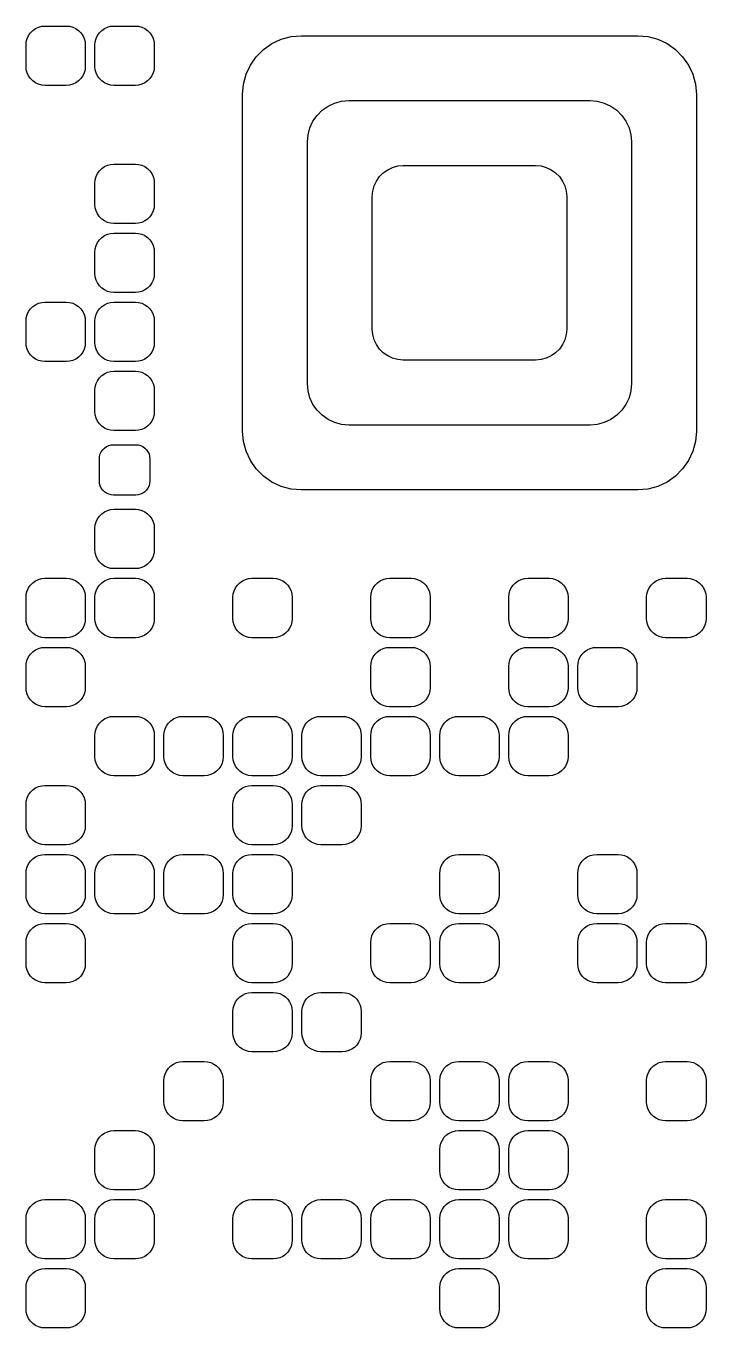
# Model space of a CAD drawing. Header units: metres. Extents: x -4.9 to 92.2, y -33 to 55.
# Drawn here: x 46.42 to 54.87, y 25.2 to 41.37 of the extents above; entities that cross this region are included whole.
import ezdxf

# ---------------------------------------------------------------- set-up
doc = ezdxf.new("R2010")
doc.units = ezdxf.units.M
for name, color, linetype in [('QR_DATA', 1, 'Continuous'), ('QR_FINDER', 1, 'Continuous'), ('QR_TIMING', 1, 'Continuous')]:
    doc.layers.add(name, color=color, linetype=linetype)

msp = doc.modelspace()

# ---------------------------------------------------------------- linework, layer by layer
at = {"layer": 'QR_DATA'}
for points in [[(46.918, 41.369), (46.959, 41.365), (46.999, 41.354), (47.036, 41.337), (47.07, 41.313), (47.099, 41.284), (47.123, 41.251), (47.14, 41.213), (47.151, 41.174), (47.154, 41.133), (47.154, 40.867), (47.151, 40.826), (47.14, 40.787), (47.123, 40.749), (47.099, 40.716), (47.07, 40.687), (47.036, 40.663), (46.999, 40.646), (46.959, 40.635), (46.918, 40.631), (46.653, 40.631), (46.612, 40.635), (46.572, 40.646), (46.535, 40.663), (46.501, 40.687), (46.472, 40.716), (46.449, 40.749), (46.431, 40.787), (46.421, 40.826), (46.417, 40.867), (46.417, 41.133), (46.421, 41.174), (46.431, 41.213), (46.449, 41.251), (46.472, 41.284), (46.501, 41.313), (46.535, 41.337), (46.572, 41.354), (46.612, 41.365), (46.653, 41.369)], [(47.776, 41.369), (47.817, 41.365), (47.856, 41.354), (47.893, 41.337), (47.927, 41.313), (47.956, 41.284), (47.98, 41.251), (47.997, 41.213), (48.008, 41.174), (48.011, 41.133), (48.011, 40.867), (48.008, 40.826), (47.997, 40.787), (47.98, 40.749), (47.956, 40.716), (47.927, 40.687), (47.893, 40.663), (47.856, 40.646), (47.817, 40.635), (47.776, 40.631), (47.51, 40.631), (47.469, 40.635), (47.429, 40.646), (47.392, 40.663), (47.359, 40.687), (47.329, 40.716), (47.306, 40.749), (47.289, 40.787), (47.278, 40.826), (47.274, 40.867), (47.274, 41.133), (47.278, 41.174), (47.289, 41.213), (47.306, 41.251), (47.329, 41.284), (47.359, 41.313), (47.392, 41.337), (47.429, 41.354), (47.469, 41.365), (47.51, 41.369)], [(47.776, 39.654), (47.817, 39.651), (47.856, 39.64), (47.893, 39.623), (47.927, 39.599), (47.956, 39.57), (47.98, 39.536), (47.997, 39.499), (48.008, 39.459), (48.011, 39.418), (48.011, 39.153), (48.008, 39.112), (47.997, 39.072), (47.98, 39.035), (47.956, 39.001), (47.927, 38.972), (47.893, 38.949), (47.856, 38.931), (47.817, 38.921), (47.776, 38.917), (47.51, 38.917), (47.469, 38.921), (47.429, 38.931), (47.392, 38.949), (47.359, 38.972), (47.329, 39.001), (47.306, 39.035), (47.289, 39.072), (47.278, 39.112), (47.274, 39.153), (47.274, 39.418), (47.278, 39.459), (47.289, 39.499), (47.306, 39.536), (47.329, 39.57), (47.359, 39.599), (47.392, 39.623), (47.429, 39.64), (47.469, 39.651), (47.51, 39.654)], [(47.776, 38.797), (47.817, 38.794), (47.856, 38.783), (47.893, 38.766), (47.927, 38.742), (47.956, 38.713), (47.98, 38.679), (47.997, 38.642), (48.008, 38.602), (48.011, 38.561), (48.011, 38.296), (48.008, 38.255), (47.997, 38.215), (47.98, 38.178), (47.956, 38.144), (47.927, 38.115), (47.893, 38.092), (47.856, 38.074), (47.817, 38.064), (47.776, 38.06), (47.51, 38.06), (47.469, 38.064), (47.429, 38.074), (47.392, 38.092), (47.359, 38.115), (47.329, 38.144), (47.306, 38.178), (47.289, 38.215), (47.278, 38.255), (47.274, 38.296), (47.274, 38.561), (47.278, 38.602), (47.289, 38.642), (47.306, 38.679), (47.329, 38.713), (47.359, 38.742), (47.392, 38.766), (47.429, 38.783), (47.469, 38.794), (47.51, 38.797)], [(46.918, 37.94), (46.959, 37.936), (46.999, 37.926), (47.036, 37.908), (47.07, 37.885), (47.099, 37.856), (47.123, 37.822), (47.14, 37.785), (47.151, 37.745), (47.154, 37.704), (47.154, 37.439), (47.151, 37.398), (47.14, 37.358), (47.123, 37.321), (47.099, 37.287), (47.07, 37.258), (47.036, 37.234), (46.999, 37.217), (46.959, 37.206), (46.918, 37.203), (46.653, 37.203), (46.612, 37.206), (46.572, 37.217), (46.535, 37.234), (46.501, 37.258), (46.472, 37.287), (46.449, 37.321), (46.431, 37.358), (46.421, 37.398), (46.417, 37.439), (46.417, 37.704), (46.421, 37.745), (46.431, 37.785), (46.449, 37.822), (46.472, 37.856), (46.501, 37.885), (46.535, 37.908), (46.572, 37.926), (46.612, 37.936), (46.653, 37.94)], [(47.776, 37.94), (47.817, 37.936), (47.856, 37.926), (47.893, 37.908), (47.927, 37.885), (47.956, 37.856), (47.98, 37.822), (47.997, 37.785), (48.008, 37.745), (48.011, 37.704), (48.011, 37.439), (48.008, 37.398), (47.997, 37.358), (47.98, 37.321), (47.956, 37.287), (47.927, 37.258), (47.893, 37.234), (47.856, 37.217), (47.817, 37.206), (47.776, 37.203), (47.51, 37.203), (47.469, 37.206), (47.429, 37.217), (47.392, 37.234), (47.359, 37.258), (47.329, 37.287), (47.306, 37.321), (47.289, 37.358), (47.278, 37.398), (47.274, 37.439), (47.274, 37.704), (47.278, 37.745), (47.289, 37.785), (47.306, 37.822), (47.329, 37.856), (47.359, 37.885), (47.392, 37.908), (47.429, 37.926), (47.469, 37.936), (47.51, 37.94)], [(47.776, 37.083), (47.817, 37.079), (47.856, 37.069), (47.893, 37.051), (47.927, 37.028), (47.956, 36.999), (47.98, 36.965), (47.997, 36.928), (48.008, 36.888), (48.011, 36.847), (48.011, 36.582), (48.008, 36.541), (47.997, 36.501), (47.98, 36.464), (47.956, 36.43), (47.927, 36.401), (47.893, 36.377), (47.856, 36.36), (47.817, 36.349), (47.776, 36.346), (47.51, 36.346), (47.469, 36.349), (47.429, 36.36), (47.392, 36.377), (47.359, 36.401), (47.329, 36.43), (47.306, 36.464), (47.289, 36.501), (47.278, 36.541), (47.274, 36.582), (47.274, 36.847), (47.278, 36.888), (47.289, 36.928), (47.306, 36.965), (47.329, 36.999), (47.359, 37.028), (47.392, 37.051), (47.429, 37.069), (47.469, 37.079), (47.51, 37.083)], [(47.776, 35.369), (47.817, 35.365), (47.856, 35.354), (47.893, 35.337), (47.927, 35.313), (47.956, 35.284), (47.98, 35.251), (47.997, 35.213), (48.008, 35.174), (48.011, 35.133), (48.011, 34.867), (48.008, 34.826), (47.997, 34.787), (47.98, 34.749), (47.956, 34.716), (47.927, 34.687), (47.893, 34.663), (47.856, 34.646), (47.817, 34.635), (47.776, 34.631), (47.51, 34.631), (47.469, 34.635), (47.429, 34.646), (47.392, 34.663), (47.359, 34.687), (47.329, 34.716), (47.306, 34.749), (47.289, 34.787), (47.278, 34.826), (47.274, 34.867), (47.274, 35.133), (47.278, 35.174), (47.289, 35.213), (47.306, 35.251), (47.329, 35.284), (47.359, 35.313), (47.392, 35.337), (47.429, 35.354), (47.469, 35.365), (47.51, 35.369)], [(46.918, 34.511), (46.959, 34.508), (46.999, 34.497), (47.036, 34.48), (47.07, 34.456), (47.099, 34.427), (47.123, 34.393), (47.14, 34.356), (47.151, 34.317), (47.154, 34.276), (47.154, 34.01), (47.151, 33.969), (47.14, 33.929), (47.123, 33.892), (47.099, 33.859), (47.07, 33.829), (47.036, 33.806), (46.999, 33.789), (46.959, 33.778), (46.918, 33.774), (46.653, 33.774), (46.612, 33.778), (46.572, 33.789), (46.535, 33.806), (46.501, 33.829), (46.472, 33.859), (46.449, 33.892), (46.431, 33.929), (46.421, 33.969), (46.417, 34.01), (46.417, 34.276), (46.421, 34.317), (46.431, 34.356), (46.449, 34.393), (46.472, 34.427), (46.501, 34.456), (46.535, 34.48), (46.572, 34.497), (46.612, 34.508), (46.653, 34.511)], [(47.776, 34.511), (47.817, 34.508), (47.856, 34.497), (47.893, 34.48), (47.927, 34.456), (47.956, 34.427), (47.98, 34.393), (47.997, 34.356), (48.008, 34.317), (48.011, 34.276), (48.011, 34.01), (48.008, 33.969), (47.997, 33.929), (47.98, 33.892), (47.956, 33.859), (47.927, 33.829), (47.893, 33.806), (47.856, 33.789), (47.817, 33.778), (47.776, 33.774), (47.51, 33.774), (47.469, 33.778), (47.429, 33.789), (47.392, 33.806), (47.359, 33.829), (47.329, 33.859), (47.306, 33.892), (47.289, 33.929), (47.278, 33.969), (47.274, 34.01), (47.274, 34.276), (47.278, 34.317), (47.289, 34.356), (47.306, 34.393), (47.329, 34.427), (47.359, 34.456), (47.392, 34.48), (47.429, 34.497), (47.469, 34.508), (47.51, 34.511)], [(49.49, 34.511), (49.531, 34.508), (49.571, 34.497), (49.608, 34.48), (49.641, 34.456), (49.671, 34.427), (49.694, 34.393), (49.711, 34.356), (49.722, 34.317), (49.726, 34.276), (49.726, 34.01), (49.722, 33.969), (49.711, 33.929), (49.694, 33.892), (49.671, 33.859), (49.641, 33.829), (49.608, 33.806), (49.571, 33.789), (49.531, 33.778), (49.49, 33.774), (49.224, 33.774), (49.183, 33.778), (49.144, 33.789), (49.107, 33.806), (49.073, 33.829), (49.044, 33.859), (49.02, 33.892), (49.003, 33.929), (48.992, 33.969), (48.989, 34.01), (48.989, 34.276), (48.992, 34.317), (49.003, 34.356), (49.02, 34.393), (49.044, 34.427), (49.073, 34.456), (49.107, 34.48), (49.144, 34.497), (49.183, 34.508), (49.224, 34.511)], [(51.204, 34.511), (51.245, 34.508), (51.285, 34.497), (51.322, 34.48), (51.356, 34.456), (51.385, 34.427), (51.408, 34.393), (51.426, 34.356), (51.436, 34.317), (51.44, 34.276), (51.44, 34.01), (51.436, 33.969), (51.426, 33.929), (51.408, 33.892), (51.385, 33.859), (51.356, 33.829), (51.322, 33.806), (51.285, 33.789), (51.245, 33.778), (51.204, 33.774), (50.939, 33.774), (50.898, 33.778), (50.858, 33.789), (50.821, 33.806), (50.787, 33.829), (50.758, 33.859), (50.734, 33.892), (50.717, 33.929), (50.706, 33.969), (50.703, 34.01), (50.703, 34.276), (50.706, 34.317), (50.717, 34.356), (50.734, 34.393), (50.758, 34.427), (50.787, 34.456), (50.821, 34.48), (50.858, 34.497), (50.898, 34.508), (50.939, 34.511)], [(52.918, 34.511), (52.959, 34.508), (52.999, 34.497), (53.036, 34.48), (53.07, 34.456), (53.099, 34.427), (53.123, 34.393), (53.14, 34.356), (53.151, 34.317), (53.154, 34.276), (53.154, 34.01), (53.151, 33.969), (53.14, 33.929), (53.123, 33.892), (53.099, 33.859), (53.07, 33.829), (53.036, 33.806), (52.999, 33.789), (52.959, 33.778), (52.918, 33.774), (52.653, 33.774), (52.612, 33.778), (52.572, 33.789), (52.535, 33.806), (52.501, 33.829), (52.472, 33.859), (52.449, 33.892), (52.431, 33.929), (52.421, 33.969), (52.417, 34.01), (52.417, 34.276), (52.421, 34.317), (52.431, 34.356), (52.449, 34.393), (52.472, 34.427), (52.501, 34.456), (52.535, 34.48), (52.572, 34.497), (52.612, 34.508), (52.653, 34.511)], [(54.633, 34.511), (54.674, 34.508), (54.713, 34.497), (54.751, 34.48), (54.784, 34.456), (54.813, 34.427), (54.837, 34.393), (54.854, 34.356), (54.865, 34.317), (54.869, 34.276), (54.869, 34.01), (54.865, 33.969), (54.854, 33.929), (54.837, 33.892), (54.813, 33.859), (54.784, 33.829), (54.751, 33.806), (54.713, 33.789), (54.674, 33.778), (54.633, 33.774), (54.367, 33.774), (54.326, 33.778), (54.287, 33.789), (54.249, 33.806), (54.216, 33.829), (54.187, 33.859), (54.163, 33.892), (54.146, 33.929), (54.135, 33.969), (54.131, 34.01), (54.131, 34.276), (54.135, 34.317), (54.146, 34.356), (54.163, 34.393), (54.187, 34.427), (54.216, 34.456), (54.249, 34.48), (54.287, 34.497), (54.326, 34.508), (54.367, 34.511)], [(46.918, 33.654), (46.959, 33.651), (46.999, 33.64), (47.036, 33.623), (47.07, 33.599), (47.099, 33.57), (47.123, 33.536), (47.14, 33.499), (47.151, 33.459), (47.154, 33.418), (47.154, 33.153), (47.151, 33.112), (47.14, 33.072), (47.123, 33.035), (47.099, 33.001), (47.07, 32.972), (47.036, 32.949), (46.999, 32.931), (46.959, 32.921), (46.918, 32.917), (46.653, 32.917), (46.612, 32.921), (46.572, 32.931), (46.535, 32.949), (46.501, 32.972), (46.472, 33.001), (46.449, 33.035), (46.431, 33.072), (46.421, 33.112), (46.417, 33.153), (46.417, 33.418), (46.421, 33.459), (46.431, 33.499), (46.449, 33.536), (46.472, 33.57), (46.501, 33.599), (46.535, 33.623), (46.572, 33.64), (46.612, 33.651), (46.653, 33.654)], [(51.204, 33.654), (51.245, 33.651), (51.285, 33.64), (51.322, 33.623), (51.356, 33.599), (51.385, 33.57), (51.408, 33.536), (51.426, 33.499), (51.436, 33.459), (51.44, 33.418), (51.44, 33.153), (51.436, 33.112), (51.426, 33.072), (51.408, 33.035), (51.385, 33.001), (51.356, 32.972), (51.322, 32.949), (51.285, 32.931), (51.245, 32.921), (51.204, 32.917), (50.939, 32.917), (50.898, 32.921), (50.858, 32.931), (50.821, 32.949), (50.787, 32.972), (50.758, 33.001), (50.734, 33.035), (50.717, 33.072), (50.706, 33.112), (50.703, 33.153), (50.703, 33.418), (50.706, 33.459), (50.717, 33.499), (50.734, 33.536), (50.758, 33.57), (50.787, 33.599), (50.821, 33.623), (50.858, 33.64), (50.898, 33.651), (50.939, 33.654)], [(52.918, 33.654), (52.959, 33.651), (52.999, 33.64), (53.036, 33.623), (53.07, 33.599), (53.099, 33.57), (53.123, 33.536), (53.14, 33.499), (53.151, 33.459), (53.154, 33.418), (53.154, 33.153), (53.151, 33.112), (53.14, 33.072), (53.123, 33.035), (53.099, 33.001), (53.07, 32.972), (53.036, 32.949), (52.999, 32.931), (52.959, 32.921), (52.918, 32.917), (52.653, 32.917), (52.612, 32.921), (52.572, 32.931), (52.535, 32.949), (52.501, 32.972), (52.472, 33.001), (52.449, 33.035), (52.431, 33.072), (52.421, 33.112), (52.417, 33.153), (52.417, 33.418), (52.421, 33.459), (52.431, 33.499), (52.449, 33.536), (52.472, 33.57), (52.501, 33.599), (52.535, 33.623), (52.572, 33.64), (52.612, 33.651), (52.653, 33.654)], [(53.776, 33.654), (53.817, 33.651), (53.856, 33.64), (53.893, 33.623), (53.927, 33.599), (53.956, 33.57), (53.98, 33.536), (53.997, 33.499), (54.008, 33.459), (54.011, 33.418), (54.011, 33.153), (54.008, 33.112), (53.997, 33.072), (53.98, 33.035), (53.956, 33.001), (53.927, 32.972), (53.893, 32.949), (53.856, 32.931), (53.817, 32.921), (53.776, 32.917), (53.51, 32.917), (53.469, 32.921), (53.429, 32.931), (53.392, 32.949), (53.359, 32.972), (53.329, 33.001), (53.306, 33.035), (53.289, 33.072), (53.278, 33.112), (53.274, 33.153), (53.274, 33.418), (53.278, 33.459), (53.289, 33.499), (53.306, 33.536), (53.329, 33.57), (53.359, 33.599), (53.392, 33.623), (53.429, 33.64), (53.469, 33.651), (53.51, 33.654)], [(47.776, 32.797), (47.817, 32.794), (47.856, 32.783), (47.893, 32.766), (47.927, 32.742), (47.956, 32.713), (47.98, 32.679), (47.997, 32.642), (48.008, 32.602), (48.011, 32.561), (48.011, 32.296), (48.008, 32.255), (47.997, 32.215), (47.98, 32.178), (47.956, 32.144), (47.927, 32.115), (47.893, 32.092), (47.856, 32.074), (47.817, 32.064), (47.776, 32.06), (47.51, 32.06), (47.469, 32.064), (47.429, 32.074), (47.392, 32.092), (47.359, 32.115), (47.329, 32.144), (47.306, 32.178), (47.289, 32.215), (47.278, 32.255), (47.274, 32.296), (47.274, 32.561), (47.278, 32.602), (47.289, 32.642), (47.306, 32.679), (47.329, 32.713), (47.359, 32.742), (47.392, 32.766), (47.429, 32.783), (47.469, 32.794), (47.51, 32.797)], [(48.633, 32.797), (48.674, 32.794), (48.713, 32.783), (48.751, 32.766), (48.784, 32.742), (48.813, 32.713), (48.837, 32.679), (48.854, 32.642), (48.865, 32.602), (48.869, 32.561), (48.869, 32.296), (48.865, 32.255), (48.854, 32.215), (48.837, 32.178), (48.813, 32.144), (48.784, 32.115), (48.751, 32.092), (48.713, 32.074), (48.674, 32.064), (48.633, 32.06), (48.367, 32.06), (48.326, 32.064), (48.287, 32.074), (48.249, 32.092), (48.216, 32.115), (48.187, 32.144), (48.163, 32.178), (48.146, 32.215), (48.135, 32.255), (48.131, 32.296), (48.131, 32.561), (48.135, 32.602), (48.146, 32.642), (48.163, 32.679), (48.187, 32.713), (48.216, 32.742), (48.249, 32.766), (48.287, 32.783), (48.326, 32.794), (48.367, 32.797)], [(49.49, 32.797), (49.531, 32.794), (49.571, 32.783), (49.608, 32.766), (49.641, 32.742), (49.671, 32.713), (49.694, 32.679), (49.711, 32.642), (49.722, 32.602), (49.726, 32.561), (49.726, 32.296), (49.722, 32.255), (49.711, 32.215), (49.694, 32.178), (49.671, 32.144), (49.641, 32.115), (49.608, 32.092), (49.571, 32.074), (49.531, 32.064), (49.49, 32.06), (49.224, 32.06), (49.183, 32.064), (49.144, 32.074), (49.107, 32.092), (49.073, 32.115), (49.044, 32.144), (49.02, 32.178), (49.003, 32.215), (48.992, 32.255), (48.989, 32.296), (48.989, 32.561), (48.992, 32.602), (49.003, 32.642), (49.02, 32.679), (49.044, 32.713), (49.073, 32.742), (49.107, 32.766), (49.144, 32.783), (49.183, 32.794), (49.224, 32.797)], [(50.347, 32.797), (50.388, 32.794), (50.428, 32.783), (50.465, 32.766), (50.499, 32.742), (50.528, 32.713), (50.551, 32.679), (50.569, 32.642), (50.579, 32.602), (50.583, 32.561), (50.583, 32.296), (50.579, 32.255), (50.569, 32.215), (50.551, 32.178), (50.528, 32.144), (50.499, 32.115), (50.465, 32.092), (50.428, 32.074), (50.388, 32.064), (50.347, 32.06), (50.082, 32.06), (50.041, 32.064), (50.001, 32.074), (49.964, 32.092), (49.93, 32.115), (49.901, 32.144), (49.877, 32.178), (49.86, 32.215), (49.849, 32.255), (49.846, 32.296), (49.846, 32.561), (49.849, 32.602), (49.86, 32.642), (49.877, 32.679), (49.901, 32.713), (49.93, 32.742), (49.964, 32.766), (50.001, 32.783), (50.041, 32.794), (50.082, 32.797)], [(51.204, 32.797), (51.245, 32.794), (51.285, 32.783), (51.322, 32.766), (51.356, 32.742), (51.385, 32.713), (51.408, 32.679), (51.426, 32.642), (51.436, 32.602), (51.44, 32.561), (51.44, 32.296), (51.436, 32.255), (51.426, 32.215), (51.408, 32.178), (51.385, 32.144), (51.356, 32.115), (51.322, 32.092), (51.285, 32.074), (51.245, 32.064), (51.204, 32.06), (50.939, 32.06), (50.898, 32.064), (50.858, 32.074), (50.821, 32.092), (50.787, 32.115), (50.758, 32.144), (50.734, 32.178), (50.717, 32.215), (50.706, 32.255), (50.703, 32.296), (50.703, 32.561), (50.706, 32.602), (50.717, 32.642), (50.734, 32.679), (50.758, 32.713), (50.787, 32.742), (50.821, 32.766), (50.858, 32.783), (50.898, 32.794), (50.939, 32.797)], [(52.061, 32.797), (52.102, 32.794), (52.142, 32.783), (52.179, 32.766), (52.213, 32.742), (52.242, 32.713), (52.266, 32.679), (52.283, 32.642), (52.294, 32.602), (52.297, 32.561), (52.297, 32.296), (52.294, 32.255), (52.283, 32.215), (52.266, 32.178), (52.242, 32.144), (52.213, 32.115), (52.179, 32.092), (52.142, 32.074), (52.102, 32.064), (52.061, 32.06), (51.796, 32.06), (51.755, 32.064), (51.715, 32.074), (51.678, 32.092), (51.644, 32.115), (51.615, 32.144), (51.592, 32.178), (51.574, 32.215), (51.564, 32.255), (51.56, 32.296), (51.56, 32.561), (51.564, 32.602), (51.574, 32.642), (51.592, 32.679), (51.615, 32.713), (51.644, 32.742), (51.678, 32.766), (51.715, 32.783), (51.755, 32.794), (51.796, 32.797)], [(52.918, 32.797), (52.959, 32.794), (52.999, 32.783), (53.036, 32.766), (53.07, 32.742), (53.099, 32.713), (53.123, 32.679), (53.14, 32.642), (53.151, 32.602), (53.154, 32.561), (53.154, 32.296), (53.151, 32.255), (53.14, 32.215), (53.123, 32.178), (53.099, 32.144), (53.07, 32.115), (53.036, 32.092), (52.999, 32.074), (52.959, 32.064), (52.918, 32.06), (52.653, 32.06), (52.612, 32.064), (52.572, 32.074), (52.535, 32.092), (52.501, 32.115), (52.472, 32.144), (52.449, 32.178), (52.431, 32.215), (52.421, 32.255), (52.417, 32.296), (52.417, 32.561), (52.421, 32.602), (52.431, 32.642), (52.449, 32.679), (52.472, 32.713), (52.501, 32.742), (52.535, 32.766), (52.572, 32.783), (52.612, 32.794), (52.653, 32.797)], [(46.918, 31.94), (46.959, 31.936), (46.999, 31.926), (47.036, 31.908), (47.07, 31.885), (47.099, 31.856), (47.123, 31.822), (47.14, 31.785), (47.151, 31.745), (47.154, 31.704), (47.154, 31.439), (47.151, 31.398), (47.14, 31.358), (47.123, 31.321), (47.099, 31.287), (47.07, 31.258), (47.036, 31.234), (46.999, 31.217), (46.959, 31.206), (46.918, 31.203), (46.653, 31.203), (46.612, 31.206), (46.572, 31.217), (46.535, 31.234), (46.501, 31.258), (46.472, 31.287), (46.449, 31.321), (46.431, 31.358), (46.421, 31.398), (46.417, 31.439), (46.417, 31.704), (46.421, 31.745), (46.431, 31.785), (46.449, 31.822), (46.472, 31.856), (46.501, 31.885), (46.535, 31.908), (46.572, 31.926), (46.612, 31.936), (46.653, 31.94)], [(49.49, 31.94), (49.531, 31.936), (49.571, 31.926), (49.608, 31.908), (49.641, 31.885), (49.671, 31.856), (49.694, 31.822), (49.711, 31.785), (49.722, 31.745), (49.726, 31.704), (49.726, 31.439), (49.722, 31.398), (49.711, 31.358), (49.694, 31.321), (49.671, 31.287), (49.641, 31.258), (49.608, 31.234), (49.571, 31.217), (49.531, 31.206), (49.49, 31.203), (49.224, 31.203), (49.183, 31.206), (49.144, 31.217), (49.107, 31.234), (49.073, 31.258), (49.044, 31.287), (49.02, 31.321), (49.003, 31.358), (48.992, 31.398), (48.989, 31.439), (48.989, 31.704), (48.992, 31.745), (49.003, 31.785), (49.02, 31.822), (49.044, 31.856), (49.073, 31.885), (49.107, 31.908), (49.144, 31.926), (49.183, 31.936), (49.224, 31.94)], [(50.347, 31.94), (50.388, 31.936), (50.428, 31.926), (50.465, 31.908), (50.499, 31.885), (50.528, 31.856), (50.551, 31.822), (50.569, 31.785), (50.579, 31.745), (50.583, 31.704), (50.583, 31.439), (50.579, 31.398), (50.569, 31.358), (50.551, 31.321), (50.528, 31.287), (50.499, 31.258), (50.465, 31.234), (50.428, 31.217), (50.388, 31.206), (50.347, 31.203), (50.082, 31.203), (50.041, 31.206), (50.001, 31.217), (49.964, 31.234), (49.93, 31.258), (49.901, 31.287), (49.877, 31.321), (49.86, 31.358), (49.849, 31.398), (49.846, 31.439), (49.846, 31.704), (49.849, 31.745), (49.86, 31.785), (49.877, 31.822), (49.901, 31.856), (49.93, 31.885), (49.964, 31.908), (50.001, 31.926), (50.041, 31.936), (50.082, 31.94)], [(46.918, 31.083), (46.959, 31.079), (46.999, 31.069), (47.036, 31.051), (47.07, 31.028), (47.099, 30.999), (47.123, 30.965), (47.14, 30.928), (47.151, 30.888), (47.154, 30.847), (47.154, 30.582), (47.151, 30.541), (47.14, 30.501), (47.123, 30.464), (47.099, 30.43), (47.07, 30.401), (47.036, 30.377), (46.999, 30.36), (46.959, 30.349), (46.918, 30.346), (46.653, 30.346), (46.612, 30.349), (46.572, 30.36), (46.535, 30.377), (46.501, 30.401), (46.472, 30.43), (46.449, 30.464), (46.431, 30.501), (46.421, 30.541), (46.417, 30.582), (46.417, 30.847), (46.421, 30.888), (46.431, 30.928), (46.449, 30.965), (46.472, 30.999), (46.501, 31.028), (46.535, 31.051), (46.572, 31.069), (46.612, 31.079), (46.653, 31.083)], [(47.776, 31.083), (47.817, 31.079), (47.856, 31.069), (47.893, 31.051), (47.927, 31.028), (47.956, 30.999), (47.98, 30.965), (47.997, 30.928), (48.008, 30.888), (48.011, 30.847), (48.011, 30.582), (48.008, 30.541), (47.997, 30.501), (47.98, 30.464), (47.956, 30.43), (47.927, 30.401), (47.893, 30.377), (47.856, 30.36), (47.817, 30.349), (47.776, 30.346), (47.51, 30.346), (47.469, 30.349), (47.429, 30.36), (47.392, 30.377), (47.359, 30.401), (47.329, 30.43), (47.306, 30.464), (47.289, 30.501), (47.278, 30.541), (47.274, 30.582), (47.274, 30.847), (47.278, 30.888), (47.289, 30.928), (47.306, 30.965), (47.329, 30.999), (47.359, 31.028), (47.392, 31.051), (47.429, 31.069), (47.469, 31.079), (47.51, 31.083)], [(48.633, 31.083), (48.674, 31.079), (48.713, 31.069), (48.751, 31.051), (48.784, 31.028), (48.813, 30.999), (48.837, 30.965), (48.854, 30.928), (48.865, 30.888), (48.869, 30.847), (48.869, 30.582), (48.865, 30.541), (48.854, 30.501), (48.837, 30.464), (48.813, 30.43), (48.784, 30.401), (48.751, 30.377), (48.713, 30.36), (48.674, 30.349), (48.633, 30.346), (48.367, 30.346), (48.326, 30.349), (48.287, 30.36), (48.249, 30.377), (48.216, 30.401), (48.187, 30.43), (48.163, 30.464), (48.146, 30.501), (48.135, 30.541), (48.131, 30.582), (48.131, 30.847), (48.135, 30.888), (48.146, 30.928), (48.163, 30.965), (48.187, 30.999), (48.216, 31.028), (48.249, 31.051), (48.287, 31.069), (48.326, 31.079), (48.367, 31.083)], [(49.49, 31.083), (49.531, 31.079), (49.571, 31.069), (49.608, 31.051), (49.641, 31.028), (49.671, 30.999), (49.694, 30.965), (49.711, 30.928), (49.722, 30.888), (49.726, 30.847), (49.726, 30.582), (49.722, 30.541), (49.711, 30.501), (49.694, 30.464), (49.671, 30.43), (49.641, 30.401), (49.608, 30.377), (49.571, 30.36), (49.531, 30.349), (49.49, 30.346), (49.224, 30.346), (49.183, 30.349), (49.144, 30.36), (49.107, 30.377), (49.073, 30.401), (49.044, 30.43), (49.02, 30.464), (49.003, 30.501), (48.992, 30.541), (48.989, 30.582), (48.989, 30.847), (48.992, 30.888), (49.003, 30.928), (49.02, 30.965), (49.044, 30.999), (49.073, 31.028), (49.107, 31.051), (49.144, 31.069), (49.183, 31.079), (49.224, 31.083)], [(52.061, 31.083), (52.102, 31.079), (52.142, 31.069), (52.179, 31.051), (52.213, 31.028), (52.242, 30.999), (52.266, 30.965), (52.283, 30.928), (52.294, 30.888), (52.297, 30.847), (52.297, 30.582), (52.294, 30.541), (52.283, 30.501), (52.266, 30.464), (52.242, 30.43), (52.213, 30.401), (52.179, 30.377), (52.142, 30.36), (52.102, 30.349), (52.061, 30.346), (51.796, 30.346), (51.755, 30.349), (51.715, 30.36), (51.678, 30.377), (51.644, 30.401), (51.615, 30.43), (51.592, 30.464), (51.574, 30.501), (51.564, 30.541), (51.56, 30.582), (51.56, 30.847), (51.564, 30.888), (51.574, 30.928), (51.592, 30.965), (51.615, 30.999), (51.644, 31.028), (51.678, 31.051), (51.715, 31.069), (51.755, 31.079), (51.796, 31.083)], [(53.776, 31.083), (53.817, 31.079), (53.856, 31.069), (53.893, 31.051), (53.927, 31.028), (53.956, 30.999), (53.98, 30.965), (53.997, 30.928), (54.008, 30.888), (54.011, 30.847), (54.011, 30.582), (54.008, 30.541), (53.997, 30.501), (53.98, 30.464), (53.956, 30.43), (53.927, 30.401), (53.893, 30.377), (53.856, 30.36), (53.817, 30.349), (53.776, 30.346), (53.51, 30.346), (53.469, 30.349), (53.429, 30.36), (53.392, 30.377), (53.359, 30.401), (53.329, 30.43), (53.306, 30.464), (53.289, 30.501), (53.278, 30.541), (53.274, 30.582), (53.274, 30.847), (53.278, 30.888), (53.289, 30.928), (53.306, 30.965), (53.329, 30.999), (53.359, 31.028), (53.392, 31.051), (53.429, 31.069), (53.469, 31.079), (53.51, 31.083)], [(46.918, 30.226), (46.959, 30.222), (46.999, 30.211), (47.036, 30.194), (47.07, 30.171), (47.099, 30.141), (47.123, 30.108), (47.14, 30.071), (47.151, 30.031), (47.154, 29.99), (47.154, 29.724), (47.151, 29.683), (47.14, 29.644), (47.123, 29.607), (47.099, 29.573), (47.07, 29.544), (47.036, 29.52), (46.999, 29.503), (46.959, 29.492), (46.918, 29.489), (46.653, 29.489), (46.612, 29.492), (46.572, 29.503), (46.535, 29.52), (46.501, 29.544), (46.472, 29.573), (46.449, 29.607), (46.431, 29.644), (46.421, 29.683), (46.417, 29.724), (46.417, 29.99), (46.421, 30.031), (46.431, 30.071), (46.449, 30.108), (46.472, 30.141), (46.501, 30.171), (46.535, 30.194), (46.572, 30.211), (46.612, 30.222), (46.653, 30.226)], [(49.49, 30.226), (49.531, 30.222), (49.571, 30.211), (49.608, 30.194), (49.641, 30.171), (49.671, 30.141), (49.694, 30.108), (49.711, 30.071), (49.722, 30.031), (49.726, 29.99), (49.726, 29.724), (49.722, 29.683), (49.711, 29.644), (49.694, 29.607), (49.671, 29.573), (49.641, 29.544), (49.608, 29.52), (49.571, 29.503), (49.531, 29.492), (49.49, 29.489), (49.224, 29.489), (49.183, 29.492), (49.144, 29.503), (49.107, 29.52), (49.073, 29.544), (49.044, 29.573), (49.02, 29.607), (49.003, 29.644), (48.992, 29.683), (48.989, 29.724), (48.989, 29.99), (48.992, 30.031), (49.003, 30.071), (49.02, 30.108), (49.044, 30.141), (49.073, 30.171), (49.107, 30.194), (49.144, 30.211), (49.183, 30.222), (49.224, 30.226)], [(51.204, 30.226), (51.245, 30.222), (51.285, 30.211), (51.322, 30.194), (51.356, 30.171), (51.385, 30.141), (51.408, 30.108), (51.426, 30.071), (51.436, 30.031), (51.44, 29.99), (51.44, 29.724), (51.436, 29.683), (51.426, 29.644), (51.408, 29.607), (51.385, 29.573), (51.356, 29.544), (51.322, 29.52), (51.285, 29.503), (51.245, 29.492), (51.204, 29.489), (50.939, 29.489), (50.898, 29.492), (50.858, 29.503), (50.821, 29.52), (50.787, 29.544), (50.758, 29.573), (50.734, 29.607), (50.717, 29.644), (50.706, 29.683), (50.703, 29.724), (50.703, 29.99), (50.706, 30.031), (50.717, 30.071), (50.734, 30.108), (50.758, 30.141), (50.787, 30.171), (50.821, 30.194), (50.858, 30.211), (50.898, 30.222), (50.939, 30.226)], [(52.061, 30.226), (52.102, 30.222), (52.142, 30.211), (52.179, 30.194), (52.213, 30.171), (52.242, 30.141), (52.266, 30.108), (52.283, 30.071), (52.294, 30.031), (52.297, 29.99), (52.297, 29.724), (52.294, 29.683), (52.283, 29.644), (52.266, 29.607), (52.242, 29.573), (52.213, 29.544), (52.179, 29.52), (52.142, 29.503), (52.102, 29.492), (52.061, 29.489), (51.796, 29.489), (51.755, 29.492), (51.715, 29.503), (51.678, 29.52), (51.644, 29.544), (51.615, 29.573), (51.592, 29.607), (51.574, 29.644), (51.564, 29.683), (51.56, 29.724), (51.56, 29.99), (51.564, 30.031), (51.574, 30.071), (51.592, 30.108), (51.615, 30.141), (51.644, 30.171), (51.678, 30.194), (51.715, 30.211), (51.755, 30.222), (51.796, 30.226)], [(53.776, 30.226), (53.817, 30.222), (53.856, 30.211), (53.893, 30.194), (53.927, 30.171), (53.956, 30.141), (53.98, 30.108), (53.997, 30.071), (54.008, 30.031), (54.011, 29.99), (54.011, 29.724), (54.008, 29.683), (53.997, 29.644), (53.98, 29.607), (53.956, 29.573), (53.927, 29.544), (53.893, 29.52), (53.856, 29.503), (53.817, 29.492), (53.776, 29.489), (53.51, 29.489), (53.469, 29.492), (53.429, 29.503), (53.392, 29.52), (53.359, 29.544), (53.329, 29.573), (53.306, 29.607), (53.289, 29.644), (53.278, 29.683), (53.274, 29.724), (53.274, 29.99), (53.278, 30.031), (53.289, 30.071), (53.306, 30.108), (53.329, 30.141), (53.359, 30.171), (53.392, 30.194), (53.429, 30.211), (53.469, 30.222), (53.51, 30.226)], [(54.633, 30.226), (54.674, 30.222), (54.713, 30.211), (54.751, 30.194), (54.784, 30.171), (54.813, 30.141), (54.837, 30.108), (54.854, 30.071), (54.865, 30.031), (54.869, 29.99), (54.869, 29.724), (54.865, 29.683), (54.854, 29.644), (54.837, 29.607), (54.813, 29.573), (54.784, 29.544), (54.751, 29.52), (54.713, 29.503), (54.674, 29.492), (54.633, 29.489), (54.367, 29.489), (54.326, 29.492), (54.287, 29.503), (54.249, 29.52), (54.216, 29.544), (54.187, 29.573), (54.163, 29.607), (54.146, 29.644), (54.135, 29.683), (54.131, 29.724), (54.131, 29.99), (54.135, 30.031), (54.146, 30.071), (54.163, 30.108), (54.187, 30.141), (54.216, 30.171), (54.249, 30.194), (54.287, 30.211), (54.326, 30.222), (54.367, 30.226)], [(49.49, 29.369), (49.531, 29.365), (49.571, 29.354), (49.608, 29.337), (49.641, 29.313), (49.671, 29.284), (49.694, 29.251), (49.711, 29.213), (49.722, 29.174), (49.726, 29.133), (49.726, 28.867), (49.722, 28.826), (49.711, 28.787), (49.694, 28.749), (49.671, 28.716), (49.641, 28.687), (49.608, 28.663), (49.571, 28.646), (49.531, 28.635), (49.49, 28.631), (49.224, 28.631), (49.183, 28.635), (49.144, 28.646), (49.107, 28.663), (49.073, 28.687), (49.044, 28.716), (49.02, 28.749), (49.003, 28.787), (48.992, 28.826), (48.989, 28.867), (48.989, 29.133), (48.992, 29.174), (49.003, 29.213), (49.02, 29.251), (49.044, 29.284), (49.073, 29.313), (49.107, 29.337), (49.144, 29.354), (49.183, 29.365), (49.224, 29.369)], [(50.347, 29.369), (50.388, 29.365), (50.428, 29.354), (50.465, 29.337), (50.499, 29.313), (50.528, 29.284), (50.551, 29.251), (50.569, 29.213), (50.579, 29.174), (50.583, 29.133), (50.583, 28.867), (50.579, 28.826), (50.569, 28.787), (50.551, 28.749), (50.528, 28.716), (50.499, 28.687), (50.465, 28.663), (50.428, 28.646), (50.388, 28.635), (50.347, 28.631), (50.082, 28.631), (50.041, 28.635), (50.001, 28.646), (49.964, 28.663), (49.93, 28.687), (49.901, 28.716), (49.877, 28.749), (49.86, 28.787), (49.849, 28.826), (49.846, 28.867), (49.846, 29.133), (49.849, 29.174), (49.86, 29.213), (49.877, 29.251), (49.901, 29.284), (49.93, 29.313), (49.964, 29.337), (50.001, 29.354), (50.041, 29.365), (50.082, 29.369)], [(48.633, 28.511), (48.674, 28.508), (48.713, 28.497), (48.751, 28.48), (48.784, 28.456), (48.813, 28.427), (48.837, 28.393), (48.854, 28.356), (48.865, 28.317), (48.869, 28.276), (48.869, 28.01), (48.865, 27.969), (48.854, 27.929), (48.837, 27.892), (48.813, 27.859), (48.784, 27.829), (48.751, 27.806), (48.713, 27.789), (48.674, 27.778), (48.633, 27.774), (48.367, 27.774), (48.326, 27.778), (48.287, 27.789), (48.249, 27.806), (48.216, 27.829), (48.187, 27.859), (48.163, 27.892), (48.146, 27.929), (48.135, 27.969), (48.131, 28.01), (48.131, 28.276), (48.135, 28.317), (48.146, 28.356), (48.163, 28.393), (48.187, 28.427), (48.216, 28.456), (48.249, 28.48), (48.287, 28.497), (48.326, 28.508), (48.367, 28.511)], [(51.204, 28.511), (51.245, 28.508), (51.285, 28.497), (51.322, 28.48), (51.356, 28.456), (51.385, 28.427), (51.408, 28.393), (51.426, 28.356), (51.436, 28.317), (51.44, 28.276), (51.44, 28.01), (51.436, 27.969), (51.426, 27.929), (51.408, 27.892), (51.385, 27.859), (51.356, 27.829), (51.322, 27.806), (51.285, 27.789), (51.245, 27.778), (51.204, 27.774), (50.939, 27.774), (50.898, 27.778), (50.858, 27.789), (50.821, 27.806), (50.787, 27.829), (50.758, 27.859), (50.734, 27.892), (50.717, 27.929), (50.706, 27.969), (50.703, 28.01), (50.703, 28.276), (50.706, 28.317), (50.717, 28.356), (50.734, 28.393), (50.758, 28.427), (50.787, 28.456), (50.821, 28.48), (50.858, 28.497), (50.898, 28.508), (50.939, 28.511)], [(52.061, 28.511), (52.102, 28.508), (52.142, 28.497), (52.179, 28.48), (52.213, 28.456), (52.242, 28.427), (52.266, 28.393), (52.283, 28.356), (52.294, 28.317), (52.297, 28.276), (52.297, 28.01), (52.294, 27.969), (52.283, 27.929), (52.266, 27.892), (52.242, 27.859), (52.213, 27.829), (52.179, 27.806), (52.142, 27.789), (52.102, 27.778), (52.061, 27.774), (51.796, 27.774), (51.755, 27.778), (51.715, 27.789), (51.678, 27.806), (51.644, 27.829), (51.615, 27.859), (51.592, 27.892), (51.574, 27.929), (51.564, 27.969), (51.56, 28.01), (51.56, 28.276), (51.564, 28.317), (51.574, 28.356), (51.592, 28.393), (51.615, 28.427), (51.644, 28.456), (51.678, 28.48), (51.715, 28.497), (51.755, 28.508), (51.796, 28.511)], [(52.918, 28.511), (52.959, 28.508), (52.999, 28.497), (53.036, 28.48), (53.07, 28.456), (53.099, 28.427), (53.123, 28.393), (53.14, 28.356), (53.151, 28.317), (53.154, 28.276), (53.154, 28.01), (53.151, 27.969), (53.14, 27.929), (53.123, 27.892), (53.099, 27.859), (53.07, 27.829), (53.036, 27.806), (52.999, 27.789), (52.959, 27.778), (52.918, 27.774), (52.653, 27.774), (52.612, 27.778), (52.572, 27.789), (52.535, 27.806), (52.501, 27.829), (52.472, 27.859), (52.449, 27.892), (52.431, 27.929), (52.421, 27.969), (52.417, 28.01), (52.417, 28.276), (52.421, 28.317), (52.431, 28.356), (52.449, 28.393), (52.472, 28.427), (52.501, 28.456), (52.535, 28.48), (52.572, 28.497), (52.612, 28.508), (52.653, 28.511)], [(54.633, 28.511), (54.674, 28.508), (54.713, 28.497), (54.751, 28.48), (54.784, 28.456), (54.813, 28.427), (54.837, 28.393), (54.854, 28.356), (54.865, 28.317), (54.869, 28.276), (54.869, 28.01), (54.865, 27.969), (54.854, 27.929), (54.837, 27.892), (54.813, 27.859), (54.784, 27.829), (54.751, 27.806), (54.713, 27.789), (54.674, 27.778), (54.633, 27.774), (54.367, 27.774), (54.326, 27.778), (54.287, 27.789), (54.249, 27.806), (54.216, 27.829), (54.187, 27.859), (54.163, 27.892), (54.146, 27.929), (54.135, 27.969), (54.131, 28.01), (54.131, 28.276), (54.135, 28.317), (54.146, 28.356), (54.163, 28.393), (54.187, 28.427), (54.216, 28.456), (54.249, 28.48), (54.287, 28.497), (54.326, 28.508), (54.367, 28.511)], [(47.776, 27.654), (47.817, 27.651), (47.856, 27.64), (47.893, 27.623), (47.927, 27.599), (47.956, 27.57), (47.98, 27.536), (47.997, 27.499), (48.008, 27.459), (48.011, 27.418), (48.011, 27.153), (48.008, 27.112), (47.997, 27.072), (47.98, 27.035), (47.956, 27.001), (47.927, 26.972), (47.893, 26.949), (47.856, 26.931), (47.817, 26.921), (47.776, 26.917), (47.51, 26.917), (47.469, 26.921), (47.429, 26.931), (47.392, 26.949), (47.359, 26.972), (47.329, 27.001), (47.306, 27.035), (47.289, 27.072), (47.278, 27.112), (47.274, 27.153), (47.274, 27.418), (47.278, 27.459), (47.289, 27.499), (47.306, 27.536), (47.329, 27.57), (47.359, 27.599), (47.392, 27.623), (47.429, 27.64), (47.469, 27.651), (47.51, 27.654)], [(52.061, 27.654), (52.102, 27.651), (52.142, 27.64), (52.179, 27.623), (52.213, 27.599), (52.242, 27.57), (52.266, 27.536), (52.283, 27.499), (52.294, 27.459), (52.297, 27.418), (52.297, 27.153), (52.294, 27.112), (52.283, 27.072), (52.266, 27.035), (52.242, 27.001), (52.213, 26.972), (52.179, 26.949), (52.142, 26.931), (52.102, 26.921), (52.061, 26.917), (51.796, 26.917), (51.755, 26.921), (51.715, 26.931), (51.678, 26.949), (51.644, 26.972), (51.615, 27.001), (51.592, 27.035), (51.574, 27.072), (51.564, 27.112), (51.56, 27.153), (51.56, 27.418), (51.564, 27.459), (51.574, 27.499), (51.592, 27.536), (51.615, 27.57), (51.644, 27.599), (51.678, 27.623), (51.715, 27.64), (51.755, 27.651), (51.796, 27.654)], [(52.918, 27.654), (52.959, 27.651), (52.999, 27.64), (53.036, 27.623), (53.07, 27.599), (53.099, 27.57), (53.123, 27.536), (53.14, 27.499), (53.151, 27.459), (53.154, 27.418), (53.154, 27.153), (53.151, 27.112), (53.14, 27.072), (53.123, 27.035), (53.099, 27.001), (53.07, 26.972), (53.036, 26.949), (52.999, 26.931), (52.959, 26.921), (52.918, 26.917), (52.653, 26.917), (52.612, 26.921), (52.572, 26.931), (52.535, 26.949), (52.501, 26.972), (52.472, 27.001), (52.449, 27.035), (52.431, 27.072), (52.421, 27.112), (52.417, 27.153), (52.417, 27.418), (52.421, 27.459), (52.431, 27.499), (52.449, 27.536), (52.472, 27.57), (52.501, 27.599), (52.535, 27.623), (52.572, 27.64), (52.612, 27.651), (52.653, 27.654)], [(46.918, 26.797), (46.959, 26.794), (46.999, 26.783), (47.036, 26.766), (47.07, 26.742), (47.099, 26.713), (47.123, 26.679), (47.14, 26.642), (47.151, 26.602), (47.154, 26.561), (47.154, 26.296), (47.151, 26.255), (47.14, 26.215), (47.123, 26.178), (47.099, 26.144), (47.07, 26.115), (47.036, 26.092), (46.999, 26.074), (46.959, 26.064), (46.918, 26.06), (46.653, 26.06), (46.612, 26.064), (46.572, 26.074), (46.535, 26.092), (46.501, 26.115), (46.472, 26.144), (46.449, 26.178), (46.431, 26.215), (46.421, 26.255), (46.417, 26.296), (46.417, 26.561), (46.421, 26.602), (46.431, 26.642), (46.449, 26.679), (46.472, 26.713), (46.501, 26.742), (46.535, 26.766), (46.572, 26.783), (46.612, 26.794), (46.653, 26.797)], [(47.776, 26.797), (47.817, 26.794), (47.856, 26.783), (47.893, 26.766), (47.927, 26.742), (47.956, 26.713), (47.98, 26.679), (47.997, 26.642), (48.008, 26.602), (48.011, 26.561), (48.011, 26.296), (48.008, 26.255), (47.997, 26.215), (47.98, 26.178), (47.956, 26.144), (47.927, 26.115), (47.893, 26.092), (47.856, 26.074), (47.817, 26.064), (47.776, 26.06), (47.51, 26.06), (47.469, 26.064), (47.429, 26.074), (47.392, 26.092), (47.359, 26.115), (47.329, 26.144), (47.306, 26.178), (47.289, 26.215), (47.278, 26.255), (47.274, 26.296), (47.274, 26.561), (47.278, 26.602), (47.289, 26.642), (47.306, 26.679), (47.329, 26.713), (47.359, 26.742), (47.392, 26.766), (47.429, 26.783), (47.469, 26.794), (47.51, 26.797)], [(49.49, 26.797), (49.531, 26.794), (49.571, 26.783), (49.608, 26.766), (49.641, 26.742), (49.671, 26.713), (49.694, 26.679), (49.711, 26.642), (49.722, 26.602), (49.726, 26.561), (49.726, 26.296), (49.722, 26.255), (49.711, 26.215), (49.694, 26.178), (49.671, 26.144), (49.641, 26.115), (49.608, 26.092), (49.571, 26.074), (49.531, 26.064), (49.49, 26.06), (49.224, 26.06), (49.183, 26.064), (49.144, 26.074), (49.107, 26.092), (49.073, 26.115), (49.044, 26.144), (49.02, 26.178), (49.003, 26.215), (48.992, 26.255), (48.989, 26.296), (48.989, 26.561), (48.992, 26.602), (49.003, 26.642), (49.02, 26.679), (49.044, 26.713), (49.073, 26.742), (49.107, 26.766), (49.144, 26.783), (49.183, 26.794), (49.224, 26.797)], [(50.347, 26.797), (50.388, 26.794), (50.428, 26.783), (50.465, 26.766), (50.499, 26.742), (50.528, 26.713), (50.551, 26.679), (50.569, 26.642), (50.579, 26.602), (50.583, 26.561), (50.583, 26.296), (50.579, 26.255), (50.569, 26.215), (50.551, 26.178), (50.528, 26.144), (50.499, 26.115), (50.465, 26.092), (50.428, 26.074), (50.388, 26.064), (50.347, 26.06), (50.082, 26.06), (50.041, 26.064), (50.001, 26.074), (49.964, 26.092), (49.93, 26.115), (49.901, 26.144), (49.877, 26.178), (49.86, 26.215), (49.849, 26.255), (49.846, 26.296), (49.846, 26.561), (49.849, 26.602), (49.86, 26.642), (49.877, 26.679), (49.901, 26.713), (49.93, 26.742), (49.964, 26.766), (50.001, 26.783), (50.041, 26.794), (50.082, 26.797)], [(51.204, 26.797), (51.245, 26.794), (51.285, 26.783), (51.322, 26.766), (51.356, 26.742), (51.385, 26.713), (51.408, 26.679), (51.426, 26.642), (51.436, 26.602), (51.44, 26.561), (51.44, 26.296), (51.436, 26.255), (51.426, 26.215), (51.408, 26.178), (51.385, 26.144), (51.356, 26.115), (51.322, 26.092), (51.285, 26.074), (51.245, 26.064), (51.204, 26.06), (50.939, 26.06), (50.898, 26.064), (50.858, 26.074), (50.821, 26.092), (50.787, 26.115), (50.758, 26.144), (50.734, 26.178), (50.717, 26.215), (50.706, 26.255), (50.703, 26.296), (50.703, 26.561), (50.706, 26.602), (50.717, 26.642), (50.734, 26.679), (50.758, 26.713), (50.787, 26.742), (50.821, 26.766), (50.858, 26.783), (50.898, 26.794), (50.939, 26.797)], [(52.061, 26.797), (52.102, 26.794), (52.142, 26.783), (52.179, 26.766), (52.213, 26.742), (52.242, 26.713), (52.266, 26.679), (52.283, 26.642), (52.294, 26.602), (52.297, 26.561), (52.297, 26.296), (52.294, 26.255), (52.283, 26.215), (52.266, 26.178), (52.242, 26.144), (52.213, 26.115), (52.179, 26.092), (52.142, 26.074), (52.102, 26.064), (52.061, 26.06), (51.796, 26.06), (51.755, 26.064), (51.715, 26.074), (51.678, 26.092), (51.644, 26.115), (51.615, 26.144), (51.592, 26.178), (51.574, 26.215), (51.564, 26.255), (51.56, 26.296), (51.56, 26.561), (51.564, 26.602), (51.574, 26.642), (51.592, 26.679), (51.615, 26.713), (51.644, 26.742), (51.678, 26.766), (51.715, 26.783), (51.755, 26.794), (51.796, 26.797)], [(52.918, 26.797), (52.959, 26.794), (52.999, 26.783), (53.036, 26.766), (53.07, 26.742), (53.099, 26.713), (53.123, 26.679), (53.14, 26.642), (53.151, 26.602), (53.154, 26.561), (53.154, 26.296), (53.151, 26.255), (53.14, 26.215), (53.123, 26.178), (53.099, 26.144), (53.07, 26.115), (53.036, 26.092), (52.999, 26.074), (52.959, 26.064), (52.918, 26.06), (52.653, 26.06), (52.612, 26.064), (52.572, 26.074), (52.535, 26.092), (52.501, 26.115), (52.472, 26.144), (52.449, 26.178), (52.431, 26.215), (52.421, 26.255), (52.417, 26.296), (52.417, 26.561), (52.421, 26.602), (52.431, 26.642), (52.449, 26.679), (52.472, 26.713), (52.501, 26.742), (52.535, 26.766), (52.572, 26.783), (52.612, 26.794), (52.653, 26.797)], [(54.633, 26.797), (54.674, 26.794), (54.713, 26.783), (54.751, 26.766), (54.784, 26.742), (54.813, 26.713), (54.837, 26.679), (54.854, 26.642), (54.865, 26.602), (54.869, 26.561), (54.869, 26.296), (54.865, 26.255), (54.854, 26.215), (54.837, 26.178), (54.813, 26.144), (54.784, 26.115), (54.751, 26.092), (54.713, 26.074), (54.674, 26.064), (54.633, 26.06), (54.367, 26.06), (54.326, 26.064), (54.287, 26.074), (54.249, 26.092), (54.216, 26.115), (54.187, 26.144), (54.163, 26.178), (54.146, 26.215), (54.135, 26.255), (54.131, 26.296), (54.131, 26.561), (54.135, 26.602), (54.146, 26.642), (54.163, 26.679), (54.187, 26.713), (54.216, 26.742), (54.249, 26.766), (54.287, 26.783), (54.326, 26.794), (54.367, 26.797)], [(46.918, 25.94), (46.959, 25.936), (46.999, 25.926), (47.036, 25.908), (47.07, 25.885), (47.099, 25.856), (47.123, 25.822), (47.14, 25.785), (47.151, 25.745), (47.154, 25.704), (47.154, 25.439), (47.151, 25.398), (47.14, 25.358), (47.123, 25.321), (47.099, 25.287), (47.07, 25.258), (47.036, 25.234), (46.999, 25.217), (46.959, 25.206), (46.918, 25.203), (46.653, 25.203), (46.612, 25.206), (46.572, 25.217), (46.535, 25.234), (46.501, 25.258), (46.472, 25.287), (46.449, 25.321), (46.431, 25.358), (46.421, 25.398), (46.417, 25.439), (46.417, 25.704), (46.421, 25.745), (46.431, 25.785), (46.449, 25.822), (46.472, 25.856), (46.501, 25.885), (46.535, 25.908), (46.572, 25.926), (46.612, 25.936), (46.653, 25.94)], [(52.061, 25.94), (52.102, 25.936), (52.142, 25.926), (52.179, 25.908), (52.213, 25.885), (52.242, 25.856), (52.266, 25.822), (52.283, 25.785), (52.294, 25.745), (52.297, 25.704), (52.297, 25.439), (52.294, 25.398), (52.283, 25.358), (52.266, 25.321), (52.242, 25.287), (52.213, 25.258), (52.179, 25.234), (52.142, 25.217), (52.102, 25.206), (52.061, 25.203), (51.796, 25.203), (51.755, 25.206), (51.715, 25.217), (51.678, 25.234), (51.644, 25.258), (51.615, 25.287), (51.592, 25.321), (51.574, 25.358), (51.564, 25.398), (51.56, 25.439), (51.56, 25.704), (51.564, 25.745), (51.574, 25.785), (51.592, 25.822), (51.615, 25.856), (51.644, 25.885), (51.678, 25.908), (51.715, 25.926), (51.755, 25.936), (51.796, 25.94)], [(54.633, 25.94), (54.674, 25.936), (54.713, 25.926), (54.751, 25.908), (54.784, 25.885), (54.813, 25.856), (54.837, 25.822), (54.854, 25.785), (54.865, 25.745), (54.869, 25.704), (54.869, 25.439), (54.865, 25.398), (54.854, 25.358), (54.837, 25.321), (54.813, 25.287), (54.784, 25.258), (54.751, 25.234), (54.713, 25.217), (54.674, 25.206), (54.633, 25.203), (54.367, 25.203), (54.326, 25.206), (54.287, 25.217), (54.249, 25.234), (54.216, 25.258), (54.187, 25.287), (54.163, 25.321), (54.146, 25.358), (54.135, 25.398), (54.131, 25.439), (54.131, 25.704), (54.135, 25.745), (54.146, 25.785), (54.163, 25.822), (54.187, 25.856), (54.216, 25.885), (54.249, 25.908), (54.287, 25.926), (54.326, 25.936), (54.367, 25.94)]]:
    msp.add_lwpolyline(points, close=True, dxfattribs=at)
at = {"layer": 'QR_FINDER'}
for points in [[(54.02, 41.249), (54.147, 41.238), (54.269, 41.205), (54.384, 41.151), (54.488, 41.078), (54.578, 40.988), (54.651, 40.884), (54.705, 40.769), (54.738, 40.647), (54.749, 40.52), (54.749, 36.337), (54.738, 36.211), (54.705, 36.088), (54.651, 35.973), (54.578, 35.869), (54.488, 35.779), (54.384, 35.706), (54.269, 35.653), (54.147, 35.62), (54.02, 35.609), (49.837, 35.609), (49.711, 35.62), (49.588, 35.653), (49.473, 35.706), (49.369, 35.779), (49.279, 35.869), (49.206, 35.973), (49.153, 36.088), (49.12, 36.211), (49.109, 36.337), (49.109, 40.52), (49.12, 40.647), (49.153, 40.769), (49.206, 40.884), (49.279, 40.988), (49.369, 41.078), (49.473, 41.151), (49.588, 41.205), (49.711, 41.238), (49.837, 41.249)], [(53.429, 40.443), (53.518, 40.435), (53.604, 40.412), (53.686, 40.374), (53.759, 40.323), (53.823, 40.259), (53.874, 40.186), (53.912, 40.104), (53.935, 40.018), (53.943, 39.929), (53.943, 36.929), (53.935, 36.839), (53.912, 36.753), (53.874, 36.671), (53.823, 36.598), (53.759, 36.535), (53.686, 36.483), (53.604, 36.445), (53.518, 36.422), (53.429, 36.414), (50.429, 36.414), (50.339, 36.422), (50.253, 36.445), (50.171, 36.483), (50.098, 36.535), (50.035, 36.598), (49.983, 36.671), (49.945, 36.753), (49.922, 36.839), (49.914, 36.929), (49.914, 39.929), (49.922, 40.018), (49.945, 40.104), (49.983, 40.186), (50.035, 40.259), (50.098, 40.323), (50.171, 40.374), (50.253, 40.412), (50.339, 40.435), (50.429, 40.443)], [(52.751, 39.637), (52.818, 39.631), (52.883, 39.614), (52.944, 39.585), (52.999, 39.547), (53.047, 39.499), (53.085, 39.444), (53.114, 39.383), (53.131, 39.318), (53.137, 39.251), (53.137, 37.606), (53.131, 37.539), (53.114, 37.474), (53.085, 37.413), (53.047, 37.358), (52.999, 37.31), (52.944, 37.272), (52.883, 37.243), (52.818, 37.226), (52.751, 37.22), (51.106, 37.22), (51.039, 37.226), (50.974, 37.243), (50.913, 37.272), (50.858, 37.31), (50.81, 37.358), (50.772, 37.413), (50.743, 37.474), (50.726, 37.539), (50.72, 37.606), (50.72, 39.251), (50.726, 39.318), (50.743, 39.383), (50.772, 39.444), (50.81, 39.499), (50.858, 39.547), (50.913, 39.585), (50.974, 39.614), (51.039, 39.631), (51.106, 39.637)]]:
    msp.add_lwpolyline(points, close=True, dxfattribs=at)
at = {"layer": 'QR_TIMING'}
msp.add_lwpolyline([(47.781, 36.17), (47.811, 36.168), (47.841, 36.16), (47.868, 36.147), (47.893, 36.129), (47.915, 36.108), (47.933, 36.083), (47.946, 36.055), (47.953, 36.025), (47.956, 35.995), (47.956, 35.719), (47.953, 35.689), (47.946, 35.659), (47.933, 35.632), (47.915, 35.607), (47.893, 35.585), (47.868, 35.567), (47.841, 35.554), (47.811, 35.547), (47.781, 35.544), (47.505, 35.544), (47.475, 35.547), (47.445, 35.554), (47.417, 35.567), (47.392, 35.585), (47.371, 35.607), (47.353, 35.632), (47.34, 35.659), (47.332, 35.689), (47.33, 35.719), (47.33, 35.995), (47.332, 36.025), (47.34, 36.055), (47.353, 36.083), (47.371, 36.108), (47.392, 36.129), (47.417, 36.147), (47.445, 36.16), (47.475, 36.168), (47.505, 36.17)], close=True, dxfattribs=at)

doc.saveas('drawing.dxf')
